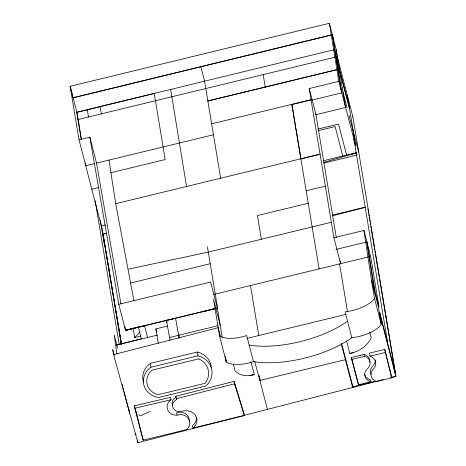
<?xml version="1.0" encoding="UTF-8"?>
<svg xmlns="http://www.w3.org/2000/svg" width="466" height="466" viewBox="0 0 466 466"><rect width="100%" height="100%" fill="white"/><g stroke="black" fill="none" stroke-linecap="round" stroke-linejoin="round"><path stroke-width="0.7" d="M133.177 328.524L134.674 337.547L139.946 332.042M150.221 411.315L140.691 415.783L138.577 414.705M252.63 375.025L254.273 374.466L251.028 361.931M106.481 233.087L103.021 234.2L121.177 343.797M350.793 154.677L356.327 152.9M369.818 332.159L371.251 337.71A28.729 26.178 -9.4 0 1 354.376 352.273L349.82 353.449L346.564 340.862M323.759 162.337L356.327 152.854M360.224 355.552L360.562 355.459M352.517 116.954L352.884 116.867L337.233 56.648M383.262 379.598L137.889 442.7L113.576 354.614L218.187 327.72M106.51 233.297L103.021 234.2L121.544 344.456M332.334 215.828L365.402 207.323M390.258 377.798L395.873 376.353L393.991 367.808M358.721 152.155L349.022 115.463M192.953 428.068A10.8 9.838 -9.4 0 0 196.273 416.965A10.8 9.838 -9.4 0 0 186.01 410.756L182.427 410.965A6.955 6.338 -9.5 0 1 173.183 408.21A6.955 6.338 -9.5 0 1 176.474 399.659L175.833 396.286L234.264 381.322L235.114 385.702L244.33 415.596L192.953 428.068L192.551 425.639A10.8 9.838 -9.4 0 0 196.483 417.157M234.264 381.322L234.666 383.751L176.235 398.715L176.474 399.659M208.203 310.391L201.842 311.946L217.389 308.142L210.632 282.017L118.772 304.321L125.529 330.441L166.484 320.492M209.618 310.047L217.587 308.096L207.405 246.747M339.207 69.288L349.29 107.436L339.365 69.05L336.079 49.233L329.375 23.3L70.121 86.321L79.028 139.8L101.308 225.969L105.537 224.944M73.127 97.773L331.629 34.938L73.127 97.773L70.121 86.321L76.873 112.248L87.346 109.906M333.959 49.751L76.826 112.254L81.305 139.276L76.826 112.254M101.326 113.879L100.12 106.592L154.24 93.462M88.022 109.743L100.12 106.592M335.112 57.167L78.038 119.523L78.935 123.007M207.848 100.953L337.046 69.609M207.853 101.006L337.052 69.667M79.028 139.8L89.833 137.179L96.544 163.112L213.445 134.756M340.675 263.861L333.918 237.736L309.203 88.563L338.782 81.387L329.375 23.3M211.634 123.822L311.282 99.648M318.261 154.741L300.908 158.947L291.897 104.553L311.329 99.841M312.168 100.027L341.747 92.856L332.34 34.764L341.747 92.856M94.511 163.589L85.732 165.733L85.255 162.861M110.931 172.705L165.185 159.547L154.223 93.351M317.87 129.111L338.555 124.09L346.576 155.102M318.523 130.562L335.13 126.531L342.76 156.028M91.808 189.225L98.856 187.518M133.958 300.908L115.708 203.677L320.293 154.048M323.387 160.729L356.315 152.737M323.981 163.053L357.003 155.044M306.174 190.815L325.606 186.097M308.23 203.246L257.43 215.566L261.356 239.25M332.602 215.071L365.624 207.061M331.588 222.212L208.296 252.123L128.68 269.057M130.719 283.002L210.213 263.715M333.918 237.736L363.917 230.46L370.621 256.393L378.905 306.389L378.287 306.541L381.24 324.371A25.793 10.613 -14.5 0 1 351.813 337.751A71.362 29.364 -14.5 0 1 253.434 361.616A23.352 9.611 -14.5 0 1 226.29 361.954L225.148 356.408M335.84 249.456L366.882 241.924L375.165 291.92L378.905 306.389M213.76 294.448L370.621 256.393M138.303 327.126L125.482 330.254L217.529 307.91M170.026 340.366L166.444 320.334L175.589 318.284L167.189 320.323M176.282 318.115L201.143 312.08M158.283 343.226L155.906 328.88L167.201 326.142M134.674 337.547L140.767 336.068M157.508 335.083L116.395 345.056L141.332 338.759L138.315 327.074L144.559 325.81L147.582 337.489M218.105 325.682L169.298 337.547M246.957 338.398L345.743 314.433M379.446 316.833L380.419 316.6L379.703 312.243L395.279 372.462L352.884 116.867M254.273 374.478L249.228 375.654A17.638 16.06 -9.4 0 1 235.155 371.122L233.338 364.086M349.82 353.449L353.059 352.669M364.633 374.28A8.493 7.736 -9.4 0 0 370.633 379.813L370.948 381.724L358.418 384.765L351.725 359.426L351.411 357.515L364.074 354.445A7.881 7.182 -9.4 0 1 369.788 362.134M384.718 349.436L369.456 353.135L369.957 356.175A8.697 7.922 -9.4 0 1 373.313 369.142A8.318 7.572 -9.4 0 0 376.522 381.543L391.784 377.844L384.718 349.436L391.784 377.844M345.935 359.554L259.911 380.437L254.698 361.552M351.725 359.426L364.389 356.35A7.881 7.182 -9.4 0 1 369.963 361.494A7.881 7.182 -9.4 0 1 367.546 368.571A8.493 7.736 -9.4 0 0 364.948 376.19A8.493 7.736 -9.4 0 0 370.948 381.724M369.957 356.175L385.219 352.471M352.465 386.891L376.184 381.13M391.656 377.378L395.873 376.353L395.156 371.996M143.173 440.149L186.598 429.611A9.559 8.703 -9.5 0 0 188.439 418.643A9.559 8.703 -9.5 0 0 177.109 415.142A9.425 8.586 -9.5 0 1 168.541 411.356L167.655 409.719A9.425 8.586 -9.5 0 1 171.005 399.741L170.603 397.312L134.26 405.851L143.173 440.149L135.961 411.426L136.27 413.243M143.592 382.44A18.663 16.997 -9.4 0 1 150.268 363.398L197.351 352.011A19.77 18.005 -9.4 0 1 211.354 367.89M150.902 367.22L197.986 355.832A19.77 18.005 -9.4 0 1 211.494 368.612A19.77 18.005 -9.4 0 1 205.797 386.052L158.702 397.475A18.663 16.997 -9.4 0 1 143.843 384.998A18.663 16.997 -9.4 0 1 150.902 367.22L150.268 363.398M249.228 375.672L252.63 375.013M134.668 408.28L171.005 399.741M250.947 375.41L249.566 375.625M234.707 383.273L243.922 413.167L244.33 415.596M134.26 405.851L134.831 407.709M135.21 408.95L135.775 410.802M379.528 315.406L379.912 316.804M341.613 343.809L353.123 387.339M114.281 355.197L112.749 349.657L113.576 354.614M347.234 95.023L355.628 145.666L338.782 81.387M351.411 357.515L358.104 382.854M218.175 327.72L220.494 336.656M335.421 54.679L339.166 69.154L345.539 107.512L315.96 114.688L309.203 88.563M342.947 91.971L347.071 107.92M355.628 145.666L353.875 138.88L387.753 343.366M385.994 316.676L386.116 317.148M363.917 230.46L371.577 280.608L378.287 306.541M380.419 316.6L395.873 376.353L379.604 279.076M371.577 280.608L374.53 298.432L381.24 324.371M291.897 104.553L319.111 268.888M351.813 337.751L345.108 311.818A25.793 10.613 -14.5 0 0 374.53 298.432M341.31 343.751L352.616 387.467M200.823 66.667L204.562 81.136L220.651 178.216M260.383 380.6L259.137 375.771L259.911 380.448L267.397 409.381M253.434 361.616L246.677 335.491A23.352 9.611 -14.5 0 1 219.533 335.835L213.44 299.05L220.197 325.169M219.533 335.835L226.29 361.954L225.62 357.9M179.13 338.159L175.548 318.121M166.444 320.334L167.02 322.542M155.906 328.88L156.797 332.328M117.636 348.172L114.176 334.804L116.896 353.962M122.197 384.409L122.739 386.518M123.106 387.928L123.653 390.036M124.014 391.446L129.659 413.255L129.152 409.707M175.833 396.286L176.072 397.23A6.955 6.338 -9.5 0 0 172.542 405.274M234.666 383.751L235.114 385.702M96.392 162.174L120.939 303.937M124.859 326.666L125.529 330.441L138.315 327.074M89.833 137.179L118.772 304.321M367.872 208.925L368.111 210.358M368.35 211.791L368.594 213.218M368.833 214.651L369.072 216.084M369.311 217.517L369.55 218.944M369.788 220.377L370.027 221.81M370.266 223.243L370.505 224.676M370.744 226.103L370.988 227.536M371.227 228.969L374.215 246.864M374.454 248.296L374.699 249.724M374.938 251.157L375.177 252.589M375.415 254.022L379.365 277.643M101.582 225.614L121.463 344.479M95.175 200.805L119.267 344.863M364.074 354.445L364.389 356.35M315.727 113.29L336.289 237.398M340.151 260.826L340.623 263.669M339.58 263.925L347.508 311.777M358.208 383.489L358.418 384.765M263.173 74.618L265.241 87.084M250.481 285.536L258.77 335.532M217.342 307.956L222.288 337.809M170.626 89.373L186.551 186.476M197.351 352.011L197.986 355.832M178.787 334.524L179.387 338.106M177.109 415.142L176.701 412.713A9.559 8.703 -9.5 0 1 189.324 421.276M87.293 109.714L88.499 116.989M137.435 439.98L137.884 442.688M100.33 220.307L104.372 244.708M135.647 433.456L135.886 434.889M336.079 49.233L339.166 69.154M108.986 160.094L115.708 203.677M353.082 130.311L354.038 136.614M366.882 241.924L374.542 292.071M347.537 321.214A71.362 29.364 -14.5 0 1 249.159 345.079M375.276 359.979A8.697 7.922 -9.4 0 1 372.812 366.107A8.318 7.572 -9.4 0 0 371.087 374.419M198.79 358.867L151.683 370.26A16.129 14.691 -9.4 0 0 157.991 394.719L205.098 383.332A18.226 16.601 -9.4 0 0 201.003 360.055L198.796 358.884"/></g></svg>
